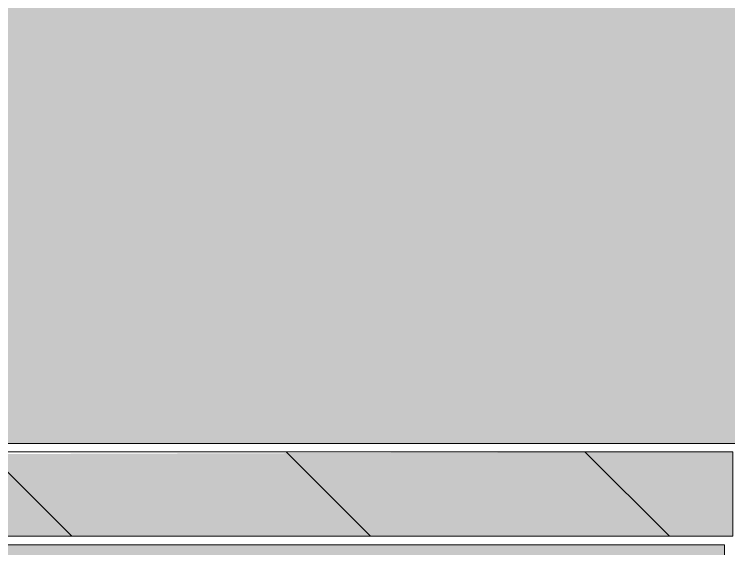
# Model space of a CAD drawing. Header units: millimetres. Extents: x -3817 to 677485, y -22715 to 103890.
# Drawn here: x -318.7 to -305.39, y -19522.22 to -19512.26 of the extents above; entities that cross this region are included whole.
import ezdxf

# ---------------------------------------------------------------- set-up
doc = ezdxf.new("R2010")
doc.units = ezdxf.units.MM
doc.layers.add('PDF _Геометрия', color=7, linetype='Continuous', true_color=0x1d1d1d)
doc.layers.add('PDF _Сплошная заливка', color=7, linetype='Continuous', true_color=0xffffff)

msp = doc.modelspace()

# ---------------------------------------------------------------- hatches: boundary and pattern name
at = {"layer": 'PDF _Сплошная заливка', "transparency": 33554559}
msp.add_hatch(color=256, dxfattribs=at).paths.add_polyline_path([(-280.507, -19521.149), (-273.538, -19521.149), (-273.538, -19520.348), (-273.42, -19520.348), (-273.42, -19520.254), (-194.604, -19520.254), (-194.604, -19518.64), (-193.344, -19518.64), (-193.344, -19518.364), (-193.108, -19518.443), (-192.715, -19518.364), (-192.748, -19507.813), (-193.344, -19507.813), (-193.344, -19507.617), (-194.604, -19507.617), (-194.604, -19506.002), (-201.139, -19506.002), (-201.139, -19498.522), (-278.944, -19498.522), (-280.349, -19500.956), (-280.622, -19500.799), (-279.308, -19498.522), (-363.102, -19498.522), (-363.102, -19503.089), (-363.417, -19503.089), (-363.417, -19498.522), (-371.527, -19498.522), (-371.527, -19514.585), (-354.921, -19514.585), (-354.921, -19520.254), (-332.434, -19520.254), (-332.434, -19516.602), (-332.119, -19516.602), (-332.119, -19520.254), (-321.962, -19520.254), (-321.962, -19513.217), (-321.647, -19513.217), (-321.647, -19520.254), (-300.821, -19520.254), (-300.821, -19516.868), (-300.427, -19516.868), (-300.427, -19520.254), (-290.585, -19520.254), (-290.585, -19513.325), (-290.191, -19513.325), (-290.191, -19520.254), (-280.9, -19520.254), (-280.9, -19520.348), (-280.782, -19520.411), (-280.782, -19521.149)])
h = msp.add_hatch(color=256, dxfattribs=at)
h.paths.add_polyline_path([(-345.78, -19602.534), (-305.467, -19602.534), (-305.467, -19522.144), (-321.34, -19522.144), (-321.411, -19521.642), (-332.749, -19521.642), (-332.749, -19522.144), (-348.772, -19522.144), (-348.772, -19563.087), (-349.087, -19563.087), (-349.087, -19599.769), (-345.78, -19599.776), (-345.78, -19601.864)], flags=0)
h.paths.add_polyline_path([(-332.355, -19520.405), (-321.34, -19520.405), (-321.411, -19520.254), (-332.749, -19520.254), (-332.749, -19520.405), (-332.434, -19520.405)], flags=0)
h = msp.add_hatch(color=256, dxfattribs=at)
h.paths.add_polyline_path([(-305.467, -19521.986), (-305.309, -19521.986), (-305.309, -19520.411), (-321.332, -19520.461), (-321.332, -19521.986), (-316.655, -19521.986)], flags=0)
h.paths.add_polyline_path([(-333.019, -19521.986), (-332.749, -19521.986), (-332.749, -19520.411), (-348.772, -19520.461), (-348.772, -19521.986), (-345.78, -19521.986)], flags=0)
h.paths.add_polyline_path([(-428.848, -19521.986), (-420.62, -19521.986), (-420.62, -19520.411), (-429.281, -19520.461), (-429.281, -19521.986), (-429.084, -19521.986)], flags=0)
h.paths.add_polyline_path([(-412.746, -19521.986), (-407.038, -19521.986), (-407.038, -19520.411), (-412.746, -19520.461)], flags=0)
h.paths.add_polyline_path([(-440.304, -19521.986), (-440.304, -19520.411), (-443.257, -19520.461), (-443.257, -19521.986), (-440.501, -19521.986)], flags=0)

# ---------------------------------------------------------------- linework, layer by layer
at = {"layer": 'PDF _Геометрия', "color": 253, "lineweight": 9, "true_color": 0xaaaaaa}
for points in [[(-321.34, -19520.854), (-321.34, -19520.254), (-321.647, -19520.254), (-300.821, -19520.254), (-300.978, -19520.254), (-300.978, -19520.411)], [(-349.087, -19563.087), (-349.087, -19599.769), (-345.78, -19599.769), (-345.78, -19602.534), (-318.064, -19602.534), (-305.467, -19602.534), (-305.467, -19522.144), (-321.34, -19522.144), (-321.34, -19521.642)]]:
    msp.add_lwpolyline(points, dxfattribs=at)
at = {"layer": 'PDF _Геометрия', "color": 7, "lineweight": 9}
msp.add_lwpolyline([(-305.309, -19520.411), (-321.332, -19520.411), (-321.332, -19521.986), (-305.309, -19521.986)], close=True, dxfattribs=at)
for points in [[(-317.627, -19521.986), (-319.202, -19520.411)], [(-312.06, -19521.986), (-313.635, -19520.411)], [(-306.492, -19521.986), (-308.067, -19520.411)]]:
    msp.add_lwpolyline(points, dxfattribs=at)

doc.saveas('drawing.dxf')
